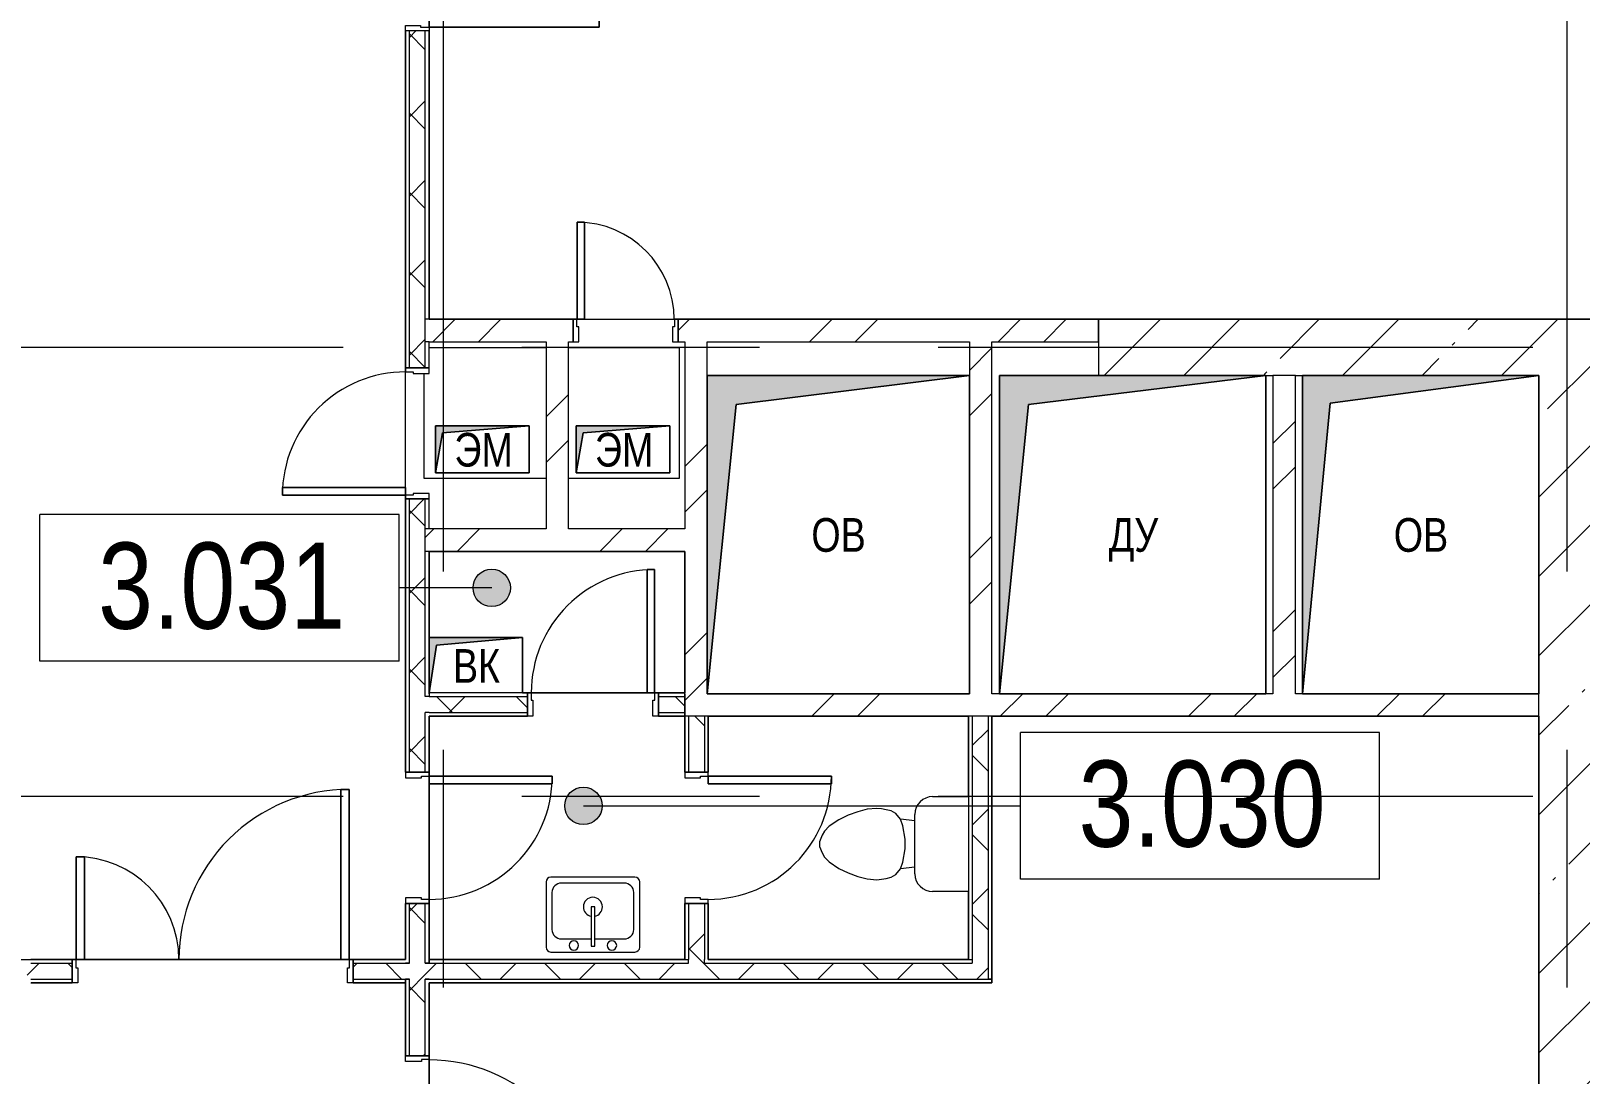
# Model space of a CAD drawing. Header units: millimetres. Extents: x 92932 to 275892, y -43515 to 30371.
# Drawn here: x 183978 to 192252, y 4635 to 10207 of the extents above; entities that cross this region are included whole.
import ezdxf

# ---------------------------------------------------------------- set-up
doc = ezdxf.new("R2010")
doc.units = ezdxf.units.MM
doc.linetypes.add('Осевые', pattern=[6350, 1270, -952.5, 3175, -952.5])
for name, color, linetype, lineweight in [('Двери', 7, 'Continuous', 9), ('Каркас_Импост', 7, 'Continuous', 9), ('Марки помещений', 7, 'Continuous', 9), ('Обобщенные модели', 7, 'Continuous', 9), ('Общие ребра', 7, 'Continuous', 9), ('Оси-1', 7, 'Осевые', 9), ('Панель', 7, 'Continuous', 9), ('Перекрытия', 7, 'Continuous', 9), ('Сантехнические приборы', 7, 'Continuous', 9), ('Стены-1', 7, 'Continuous', 18), ('Типовые аннотации', 7, 'Continuous', 9), ('Штриховка разреза-1', 7, 'Continuous', 9), ('Элементы узлов', 7, 'Continuous', 9)]:
    doc.layers.add(name, color=color, linetype=linetype, lineweight=lineweight)
doc.layers.add('Обобщенные модели-2', color=7, linetype='Continuous', lineweight=9, true_color=0xffbc79)
doc.styles.add('Arial', font='Arial.ttf', dxfattribs={"width": 0.8, "height": 180})
doc.styles.add('Arial Narrow_1', font='Arial Narrow.ttf', dxfattribs={"height": 460})
pattern_1 = [(45, (120245.78, 0), (-212.132, 212.132), []), (135, (120245.78, 0), (-212.132, -212.132), [])]
pattern_2 = [(45, (120245.8, 0), (-502.894, 502.894), []), (45, (120245.8, 762), (-502.894, 502.894), [])]
pattern_3 = [(45, (120245.8, 0), (-424.264, 424.264), [600, -100, 20, -100]), (45, (120245.8, 424), (-424.264, 424.264), [])]

# ---------------------------------------------------------------- blocks, each defined once
blk = doc.blocks.new('Дверь - Однопольная_002 - ДВ6_21х7-6269590-План 3-го этажа на отм_ _4_200')
at = {"layer": 'Двери'}
for p, q in [((-289, 720.5), (-329, 720.5)), ((-329, 720.5), (-329, 62.5)), ((-289, 62.5), (-289, 720.5)), ((-329, 62.5), (-289, 62.5))]:
    blk.add_line(p, q, dxfattribs=at)
blk.add_arc((-329, 62.5), 658, 360, 90, dxfattribs=at)
at = {"layer": 'Каркас_Импост'}
for p, q in [((-330, 62.5), (-350, 62.5)), ((-350, 62.5), (-350, -62.5)), ((-330, 22.5), (-330, 62.5)), ((-320, 22.5), (-330, 22.5)), ((-320, -62.5), (-320, 22.5)), ((330, 22.5), (320, 22.5)), ((320, 22.5), (320, -62.5)), ((350, 62.5), (330, 62.5)), ((330, 62.5), (330, 22.5)), ((350, -62.5), (350, 62.5)), ((-350, -62.5), (-320, -62.5)), ((320, -62.5), (350, -62.5))]:
    blk.add_line(p, q, dxfattribs=at)
at = {"layer": 'Панель'}
for p, q in [((-329, 720.5), (-289, 720.5)), ((-329, 62.5), (-329, 720.5)), ((-289, 720.5), (-289, 62.5)), ((-289, 62.5), (-329, 62.5))]:
    blk.add_line(p, q, dxfattribs=at)
blk = doc.blocks.new('Дверь - Однопольная_002 - ДВ6__21х7-6269506-План 3-го этажа на отм_ _4_200')
at = {"layer": 'Двери'}
for p, q in [((-329, -62.5), (-289, -62.5)), ((-329, -720.5), (-329, -62.5)), ((-289, -62.5), (-289, -720.5)), ((-289, -720.5), (-329, -720.5))]:
    blk.add_line(p, q, dxfattribs=at)
blk.add_arc((-329, -62.5), 658, 270, 0, dxfattribs=at)
at = {"layer": 'Каркас_Импост'}
for p, q in [((-350, 62.5), (-320, 62.5)), ((-350, -62.5), (-350, 62.5)), ((-320, 62.5), (-320, -22.5)), ((320, 62.5), (350, 62.5)), ((320, -22.5), (320, 62.5)), ((350, 62.5), (350, -62.5)), ((-330, -62.5), (-350, -62.5)), ((-330, -22.5), (-330, -62.5)), ((-320, -22.5), (-330, -22.5)), ((330, -22.5), (320, -22.5)), ((330, -62.5), (330, -22.5)), ((350, -62.5), (330, -62.5))]:
    blk.add_line(p, q, dxfattribs=at)
at = {"layer": 'Панель'}
for p, q in [((-289, -62.5), (-329, -62.5)), ((-329, -62.5), (-329, -720.5)), ((-289, -720.5), (-289, -62.5)), ((-329, -720.5), (-289, -720.5))]:
    blk.add_line(p, q, dxfattribs=at)
blk = doc.blocks.new('Дверь - Однопольная - ДВ11_21х7-6240655-План 3-го этажа на отм_ _4_200')
at = {"layer": 'Двери'}
for p, q in [((-289, 720.5), (-329, 720.5)), ((-329, 720.5), (-329, 62.5)), ((-289, 62.5), (-289, 720.5)), ((-329, 62.5), (-289, 62.5))]:
    blk.add_line(p, q, dxfattribs=at)
blk.add_arc((-329, 62.5), 658, 360, 90, dxfattribs=at)
at = {"layer": 'Каркас_Импост'}
for p, q in [((-330, 62.5), (-350, 62.5)), ((-350, 62.5), (-350, -62.5)), ((-330, 22.5), (-330, 62.5)), ((-320, 22.5), (-330, 22.5)), ((-320, -62.5), (-320, 22.5)), ((330, 22.5), (320, 22.5)), ((320, 22.5), (320, -62.5)), ((350, 62.5), (330, 62.5)), ((330, 62.5), (330, 22.5)), ((350, -62.5), (350, 62.5)), ((-350, -62.5), (-320, -62.5)), ((320, -62.5), (350, -62.5))]:
    blk.add_line(p, q, dxfattribs=at)
at = {"layer": 'Панель'}
for p, q in [((-329, 720.5), (-289, 720.5)), ((-329, 62.5), (-329, 720.5)), ((-289, 720.5), (-289, 62.5)), ((-289, 62.5), (-329, 62.5))]:
    blk.add_line(p, q, dxfattribs=at)
blk = doc.blocks.new('Дверь - Однопольная без ручки - ДТ2_21х7-6209009-План 3-го этажа на отм_ _4_200')
at = {"layer": 'Двери'}
for p, q in [((-289, 720.5), (-329, 720.5)), ((-329, 720.5), (-329, 62.5)), ((-289, 62.5), (-289, 720.5)), ((-329, 62.5), (-289, 62.5))]:
    blk.add_line(p, q, dxfattribs=at)
blk.add_arc((-329, 62.5), 658, 360, 90, dxfattribs=at)
at = {"layer": 'Каркас_Импост'}
for p, q in [((-330, 62.5), (-350, 62.5)), ((-350, 62.5), (-350, -62.5)), ((-330, 22.5), (-330, 62.5)), ((-320, 22.5), (-330, 22.5)), ((-320, -62.5), (-320, 22.5)), ((330, 22.5), (320, 22.5)), ((320, 22.5), (320, -62.5)), ((350, 62.5), (330, 62.5)), ((330, 62.5), (330, 22.5)), ((350, -62.5), (350, 62.5)), ((-350, -62.5), (-320, -62.5)), ((320, -62.5), (350, -62.5))]:
    blk.add_line(p, q, dxfattribs=at)
at = {"layer": 'Панель'}
for p, q in [((-329, 720.5), (-289, 720.5)), ((-329, 62.5), (-329, 720.5)), ((-289, 720.5), (-289, 62.5)), ((-289, 62.5), (-329, 62.5))]:
    blk.add_line(p, q, dxfattribs=at)
blk = doc.blocks.new('Дверь - Однопольная - ДВ2__21х9-6240697-План 3-го этажа на отм_ _4_200')
at = {"layer": 'Двери'}
for p, q in [((-429, -62.5), (-389, -62.5)), ((-429, -920.5), (-429, -62.5)), ((-389, -62.5), (-389, -920.5)), ((-389, -920.5), (-429, -920.5))]:
    blk.add_line(p, q, dxfattribs=at)
blk.add_arc((-429, -62.5), 858, 270, 0, dxfattribs=at)
at = {"layer": 'Каркас_Импост'}
for p, q in [((-450, 62.5), (-420, 62.5)), ((-450, -62.5), (-450, 62.5)), ((-420, 62.5), (-420, -22.5)), ((420, 62.5), (450, 62.5)), ((420, -22.5), (420, 62.5)), ((450, 62.5), (450, -62.5)), ((-430, -62.5), (-450, -62.5)), ((-430, -22.5), (-430, -62.5)), ((-420, -22.5), (-430, -22.5)), ((430, -22.5), (420, -22.5)), ((430, -62.5), (430, -22.5)), ((450, -62.5), (430, -62.5))]:
    blk.add_line(p, q, dxfattribs=at)
at = {"layer": 'Панель'}
for p, q in [((-389, -62.5), (-429, -62.5)), ((-429, -62.5), (-429, -920.5)), ((-389, -920.5), (-389, -62.5)), ((-429, -920.5), (-389, -920.5))]:
    blk.add_line(p, q, dxfattribs=at)
blk = doc.blocks.new('Дверь - Полуторная_001 - ДВ3__21-15-6256103-План 3-го этажа на отм_ _4_200')
at = {"layer": 'Двери'}
for p, q in [((-729, -62.5), (-684, -62.5)), ((-729, -971.5), (-729, -62.5)), ((-684, -62.5), (-684, -971.5)), ((729, -62.5), (684, -62.5)), ((684, -62.5), (684, -611.5)), ((729, -611.5), (729, -62.5)), ((684, -611.5), (729, -611.5)), ((-684, -971.5), (-729, -971.5))]:
    blk.add_line(p, q, dxfattribs=at)
for centre, radius, start, end in [((-729, -62.5), 909, 270, 0), ((729, -62.5), 549, 180, 270)]:
    blk.add_arc(centre, radius, start, end, dxfattribs=at)
at = {"layer": 'Каркас_Импост'}
for p, q in [((-750, 62.5), (-720, 62.5)), ((-750, -62.5), (-750, 62.5)), ((-720, 62.5), (-720, -17.5)), ((720, 62.5), (750, 62.5)), ((720, -17.5), (720, 62.5)), ((750, 62.5), (750, -62.5)), ((-730, -62.5), (-750, -62.5)), ((-730, -17.5), (-730, -62.5)), ((-720, -17.5), (-730, -17.5)), ((730, -17.5), (720, -17.5)), ((730, -62.5), (730, -17.5)), ((750, -62.5), (730, -62.5))]:
    blk.add_line(p, q, dxfattribs=at)
at = {"layer": 'Панель'}
for p, q in [((-684, -62.5), (-729, -62.5)), ((-729, -62.5), (-729, -971.5)), ((-684, -971.5), (-684, -62.5)), ((684, -62.5), (729, -62.5)), ((684, -611.5), (684, -62.5)), ((729, -62.5), (729, -611.5)), ((729, -611.5), (684, -611.5)), ((-729, -971.5), (-684, -971.5))]:
    blk.add_line(p, q, dxfattribs=at)
blk = doc.blocks.new('Дверь - Полуторная_001 - ДВ20__21-15-6256089-План 3-го этажа на отм_ _4_200')
at = {"layer": 'Двери'}
for p, q in [((-729, -62.5), (-684, -62.5)), ((-729, -971.5), (-729, -62.5)), ((-684, -62.5), (-684, -971.5)), ((729, -62.5), (684, -62.5)), ((684, -62.5), (684, -611.5)), ((729, -611.5), (729, -62.5)), ((684, -611.5), (729, -611.5)), ((-684, -971.5), (-729, -971.5))]:
    blk.add_line(p, q, dxfattribs=at)
for centre, radius, start, end in [((-729, -62.5), 909, 270, 0), ((729, -62.5), 549, 180, 270)]:
    blk.add_arc(centre, radius, start, end, dxfattribs=at)
at = {"layer": 'Каркас_Импост'}
for p, q in [((-750, 62.5), (-720, 62.5)), ((-750, -62.5), (-750, 62.5)), ((-720, 62.5), (-720, -17.5)), ((720, 62.5), (750, 62.5)), ((720, -17.5), (720, 62.5)), ((750, 62.5), (750, -62.5)), ((-730, -62.5), (-750, -62.5)), ((-730, -17.5), (-730, -62.5)), ((-720, -17.5), (-730, -17.5)), ((730, -17.5), (720, -17.5)), ((730, -62.5), (730, -17.5)), ((750, -62.5), (730, -62.5))]:
    blk.add_line(p, q, dxfattribs=at)
at = {"layer": 'Панель'}
for p, q in [((-684, -62.5), (-729, -62.5)), ((-729, -62.5), (-729, -971.5)), ((-684, -971.5), (-684, -62.5)), ((684, -62.5), (729, -62.5)), ((684, -611.5), (684, -62.5)), ((729, -62.5), (729, -611.5)), ((729, -611.5), (684, -611.5)), ((-729, -971.5), (-684, -971.5))]:
    blk.add_line(p, q, dxfattribs=at)
blk = doc.blocks.new('170_ОтверстиеПрямоугольноеВертикальное - 170_ОтверстиеПрямоугольноеВертикальное-5689142-План 3-го этажа на отм_ _4_200')
at = {"layer": 'Обобщенные модели'}
for p, q in [((-700, -850), (-700, 850)), ((-700, 850), (700, 850)), ((700, 850), (700, -850)), ((700, -850), (-700, -850))]:
    blk.add_line(p, q, dxfattribs=at)
blk = doc.blocks.new('170_ОтверстиеПрямоугольноеВертикальное - 170_ОтверстиеПрямоугольноеВертикальное-5689144-План 3-го этажа на отм_ _4_200')
at = {"layer": 'Обобщенные модели'}
for p, q in [((-711.6, -850), (-711.6, 850)), ((-711.6, 850), (711.6, 850)), ((711.6, 850), (711.6, -850)), ((711.6, -850), (-711.6, -850))]:
    blk.add_line(p, q, dxfattribs=at)
blk = doc.blocks.new('170_ОтверстиеПрямоугольноеВертикальное - 170_ОтверстиеПрямоугольноеВертикальное-5689146-План 3-го этажа на отм_ _4_200')
at = {"layer": 'Обобщенные модели'}
for p, q in [((-630.8, -850), (-630.8, 850)), ((-630.8, 850), (630.8, 850)), ((630.8, 850), (630.8, -850)), ((630.8, -850), (-630.8, -850))]:
    blk.add_line(p, q, dxfattribs=at)
blk = doc.blocks.new('170_ОтверстиеПрямоугольноеВертикальное - 170_ОтверстиеПрямоугольноеВертикальное-5689168-План 3-го этажа на отм_ _4_200')
at = {"layer": 'Обобщенные модели'}
for p, q in [((-250, -125), (-250, 125)), ((-250, 125), (250, 125)), ((250, 125), (250, -125)), ((250, -125), (-250, -125))]:
    blk.add_line(p, q, dxfattribs=at)
blk = doc.blocks.new('170_ОтверстиеПрямоугольноеВертикальное - 170_ОтверстиеПрямоугольноеВертикальное-5689170-План 3-го этажа на отм_ _4_200')
at = {"layer": 'Обобщенные модели'}
for p, q in [((-250, -150), (-250, 150)), ((-250, 150), (250, 150)), ((250, 150), (250, -145))]:
    blk.add_line(p, q, dxfattribs=at)
blk = doc.blocks.new('Раковина-Одиночная-2D - 500 x 400 мм-5253378-План 3-го этажа на отм_ _4_200')
at = {"layer": 'Сантехнические приборы'}
for p, q in [((556.3, 502.5), (107.1, 502.5)), ((556.3, 502.5), (107.1, 502.5)), ((81.7, 477.1), (81.7, 127.9)), ((81.7, 477.1), (81.7, 127.9)), ((113.4, 420), (113.4, 223.2)), ((499.1, 470.8), (164.2, 470.8)), ((549.9, 223.2), (549.9, 420)), ((581.7, 127.9), (581.7, 477.1)), ((581.7, 127.9), (581.7, 477.1)), ((341.2, 343.8), (322.2, 343.8)), ((322.2, 343.8), (322.2, 134.3)), ((341.2, 134.3), (341.2, 343.8)), ((164.2, 172.4), (322.2, 172.4)), ((341.2, 172.4), (499.1, 172.4)), ((107.1, 102.5), (556.3, 102.5)), ((107.1, 102.5), (556.3, 102.5)), ((322.2, 134.3), (341.2, 134.3)), ((181.8, 62.5), (641.8, 62.5))]:
    blk.add_line(p, q, dxfattribs=at)
for centre, radius, start, end in [((107.1, 477.1), 25.4, 90, 180), ((107.1, 477.1), 25.4, 90, 180), ((556.3, 477.1), 25.4, 360, 90), ((556.3, 477.1), 25.4, 360, 90), ((164.2, 420), 50.8, 90, 180), ((499.1, 420), 50.8, 360, 90), ((331.7, 343.8), 50.8, 360, 180), ((331.7, 343.8), 50.8, 180, 259.19308), ((331.7, 343.8), 50.8, 280.80692, 0), ((164.2, 223.2), 50.8, 180, 270), ((499.1, 223.2), 50.8, 270, 0), ((107.1, 127.9), 25.4, 180, 270), ((107.1, 127.9), 25.4, 180, 270), ((230.1, 137.5), 25.4, 360, 180), ((230.1, 137.5), 25.4, 180, 360), ((433.3, 137.5), 25.4, 360, 180), ((433.3, 137.5), 25.4, 180, 0), ((556.3, 127.9), 25.4, 270, 360), ((556.3, 127.9), 25.4, 270, 0)]:
    blk.add_arc(centre, radius, start, end, dxfattribs=at)
blk = doc.blocks.new('Туалет-Домашний-3D - Туалет-Домашний-3D-V38-План 3-го этажа на отм_ _4_200')
at = {"layer": 'Сантехнические приборы'}
for p, q in [((-253.4, 298.4), (-253.4, 489.7)), ((253.4, 489.7), (253.4, 298.4)), ((158.7, 203.8), (-158.8, 203.8)), ((-123.5, 203.8), (-132.3, 127)), ((123.5, 203.8), (132.3, 127)), ((-162.6, 101.6), (-177, 76.2)), ((-132.3, 127), (-162.6, 101.6)), ((-97.4, 139.7), (-132.3, 127)), ((-25.4, 152.4), (-97.4, 139.7)), ((25.4, 152.4), (-25.4, 152.4)), ((97.4, 139.7), (25.4, 152.4)), ((132.3, 127), (97.4, 139.7)), ((162.6, 101.6), (132.3, 127)), ((177, 76.2), (162.6, 101.6)), ((-188.3, 25.3), (-190.5, 0)), ((-190.5, 0), (-186.1, -50.6)), ((-183.8, 50.8), (-188.3, 25.3)), ((-177, 76.2), (-183.8, 50.8)), ((183.8, 50.8), (177, 76.2)), ((188.3, 25.3), (183.8, 50.8)), ((186.1, -50.6), (190.5, 0)), ((190.5, 0), (188.3, 25.3)), ((-186.1, -50.6), (-172.4, -101.6)), ((172.4, -101.6), (186.1, -50.6)), ((-172.4, -101.6), (-153.9, -152.4)), ((-153.9, -152.4), (-130.2, -203.2)), ((130.2, -203.2), (153.9, -152.4)), ((153.9, -152.4), (172.4, -101.6)), ((-130.2, -203.2), (-95, -254)), ((95, -254), (130.2, -203.2)), ((-95, -254), (-69.6, -279.4)), ((-69.6, -279.4), (-47.6, -292.1)), ((-47.6, -292.1), (-12.7, -304.8)), ((-12.7, -304.8), (12.7, -304.8)), ((12.7, -304.8), (47.6, -292.1)), ((47.6, -292.1), (69.6, -279.4)), ((69.6, -279.4), (95, -254))]:
    blk.add_line(p, q, dxfattribs=at)
for centre, start, end in [((-158.8, 298.4), 180, 270), ((158.7, 298.4), 270, 360)]:
    blk.add_arc(centre, 94.6, start, end, dxfattribs=at)
blk = doc.blocks.new('Дверь - Однопольная без ручки - ДТ2_21х5_6-6222441-План 3-го этажа на отм_ _4_200')
at = {"layer": 'Двери'}
for p, q in [((-219, 578), (-259, 578)), ((-259, 578), (-259, 60)), ((-219, 60), (-219, 578)), ((-259, 60), (-219, 60))]:
    blk.add_line(p, q, dxfattribs=at)
blk.add_arc((-259, 60), 518, 360, 90, dxfattribs=at)
at = {"layer": 'Каркас_Импост'}
for p, q in [((-260, 60), (-280, 60)), ((-280, 60), (-280, -60)), ((-260, 20), (-260, 60)), ((-250, 20), (-260, 20)), ((-250, -60), (-250, 20)), ((260, 20), (250, 20)), ((250, 20), (250, -60)), ((280, 60), (260, 60)), ((260, 60), (260, 20)), ((280, -60), (280, 60)), ((-280, -60), (-250, -60)), ((250, -60), (280, -60))]:
    blk.add_line(p, q, dxfattribs=at)
at = {"layer": 'Панель'}
for p, q in [((-259, 578), (-219, 578)), ((-259, 60), (-259, 578)), ((-219, 578), (-219, 60)), ((-219, 60), (-259, 60))]:
    blk.add_line(p, q, dxfattribs=at)
blk = doc.blocks.new('Марка помещения_Р - Марка помещения-4575829-План 3-го этажа на отм_ _4_200')
at = {"layer": 'Марки помещений'}
for p, q in [((-4.79375, -1.95625), (-4.79375, 1.95625)), ((4.79375, 1.95625), (-4.79375, 1.95625)), ((4.79375, -1.95625), (4.79375, 1.95625)), ((4.79375, -1.95625), (-4.79375, -1.95625))]:
    blk.add_line(p, q, dxfattribs=at)

msp = doc.modelspace()

# ---------------------------------------------------------------- hatches: boundary and pattern name
at = {"layer": 'Марки помещений'}
h = msp.add_hatch(color=256, dxfattribs=at)
edge = h.paths.add_edge_path(flags=0)
edge.add_arc((186437.3, 7232.3), 100, 0, 360)
h = msp.add_hatch(color=256, dxfattribs=at)
edge = h.paths.add_edge_path(flags=0)
edge.add_arc((186926.7, 6067.7), 100, 0, 360)
at = {"layer": 'Штриховка разреза-1'}
h = msp.add_hatch(dxfattribs=at)
h.set_pattern_fill('FP_2', color=256, style=0, pattern_type=2)
h.set_pattern_definition(pattern_1)
h.paths.add_polyline_path([(186082.4, -3482.9), (186082.4, -1845.4), (185997.4, -1845.4), (185997.4, -3482.9)], flags=0)
h.paths.add_polyline_path([(186082.4, -945.4), (186082.4, 3832.1), (185997.4, 3832.1), (185997.4, -945.4)], flags=0)
h.paths.add_polyline_path([(185997.4, 4732.1), (186082.4, 4732.1), (186082.4, 5547.1), (185997.4, 5547.1), (185997.4, 5080.8)], flags=0)
h.paths.add_polyline_path([(186082.4, 6247.1), (186082.4, 7707.1), (185997.4, 7707.1), (185997.4, 6247.1)], flags=0)
h.paths.add_polyline_path([(186082.4, 8407.1), (186082.4, 10207.1), (185997.4, 10207.1), (185997.4, 8407.1)], flags=0)
h.paths.add_polyline_path([(185997.4, 11707.1), (186082.4, 11707.1), (186082.4, 16797.1), (185997.4, 16797.1), (185997.4, 12719.7)], flags=0)
h = msp.add_hatch(dxfattribs=at)
h.set_pattern_fill('FP_12', color=256, style=0, pattern_type=2)
h.set_pattern_definition(pattern_2)
h.paths.add_polyline_path([(189677.4, 8547.1), (189677.4, 8667.1), (187432.4, 8667.1), (187432.4, 8547.1), (189107.4, 8547.1)], flags=0)
h.paths.add_polyline_path([(186522.1, 8547.1), (186872.4, 8547.1), (186872.4, 8667.1), (186082.4, 8667.1), (186082.4, 8547.1), (186102.4, 8547.1)], flags=0)
h = msp.add_hatch(dxfattribs=at)
h.set_pattern_fill('FP_1', color=256, style=0, pattern_type=2)
h.set_pattern_definition(pattern_3)
h.paths.add_polyline_path([(191610.7, 8367.1), (192027.4, 8367.1), (192027.4, 8667.1), (189677.4, 8667.1), (189677.4, 8367.1), (190727.4, 8367.1)], flags=0)
h = msp.add_hatch(dxfattribs=at)
h.set_pattern_fill('FP_1', color=256, style=0, pattern_type=2)
h.set_pattern_definition(pattern_3)
h.paths.add_polyline_path([(192304.4, -20232.9), (192327.4, -20232.9), (192327.4, -4957.9), (192027.4, -4957.9), (192027.4, -20232.9), (192302.4, -20232.9)], flags=0)
h.paths.add_polyline_path([(192027.4, -4157.9), (192327.4, -4157.9), (192327.4, -2607.9), (192027.4, -2607.9)], flags=0)
h.paths.add_polyline_path([(192327.4, -1807.9), (192327.4, 8667.1), (192027.4, 8667.1), (192027.4, -1807.9)], flags=0)
h = msp.add_hatch(dxfattribs=at)
h.set_pattern_fill('FP_12', color=256, style=0, pattern_type=2)
h.set_pattern_definition(pattern_2)
h.paths.add_polyline_path([(186847.4, 7547.1), (186847.4, 8547.1), (186727.4, 8547.1), (186727.4, 7547.1)], flags=0)
h = msp.add_hatch(dxfattribs=at)
h.set_pattern_fill('FP_12', color=256, style=0, pattern_type=2)
h.set_pattern_definition(pattern_2)
h.paths.add_polyline_path([(187467.4, 6667.1), (187587.4, 6667.1), (187587.4, 8547.1), (187467.4, 8547.1), (187467.4, 6672.1)], flags=0)
h = msp.add_hatch(dxfattribs=at)
h.set_pattern_fill('FP_12', color=256, style=0, pattern_type=2)
h.set_pattern_definition(pattern_2)
h.paths.add_polyline_path([(189107.4, 6667.1), (189107.4, 8547.1), (188987.4, 8547.1), (188987.4, 6667.1)], flags=0)
h = msp.add_hatch(dxfattribs=at)
h.set_pattern_fill('FP_12', color=256, style=0, pattern_type=2)
h.set_pattern_definition(pattern_2)
h.paths.add_polyline_path([(190727.4, 6667.1), (190727.4, 8367.1), (190607.4, 8367.1), (190607.4, 6667.1)], flags=0)
h = msp.add_hatch(dxfattribs=at)
h.set_pattern_fill('FP_12', color=256, style=0, pattern_type=2)
h.set_pattern_definition(pattern_2)
h.paths.add_polyline_path([(186082.4, 7427.1), (187467.4, 7427.1), (187467.4, 7547.1), (186082.4, 7547.1)], flags=0)
h = msp.add_hatch(dxfattribs=at)
h.set_pattern_fill('FP_2', color=256, style=0, pattern_type=2)
h.set_pattern_definition(pattern_1)
h.paths.add_polyline_path([(186627.4, 6567.1), (186627.4, 6652.1), (186082.4, 6652.1), (186082.4, 6567.1), (186522.1, 6567.1)], flags=0)
h.paths.add_polyline_path([(187370.2, 6567.1), (187467.4, 6567.1), (187467.4, 6652.1), (187327.4, 6652.1), (187327.4, 6567.1)], flags=0)
h = msp.add_hatch(dxfattribs=at)
h.set_pattern_fill('FP_12', color=256, style=0, pattern_type=2)
h.set_pattern_definition(pattern_2)
h.paths.add_polyline_path([(192027.4, 6547.1), (192027.4, 6667.1), (187467.4, 6667.1), (187467.4, 6547.1), (189914.5, 6547.1)], flags=0)
h = msp.add_hatch(dxfattribs=at)
h.set_pattern_fill('FP_2', color=256, style=0, pattern_type=2)
h.set_pattern_definition(pattern_1)
h.paths.add_polyline_path([(187487.4, 5227.1), (187572.4, 5227.1), (187572.4, 5547.1), (187487.4, 5547.1), (187487.4, 5247.1)], flags=0)
h.paths.add_polyline_path([(187572.4, 6247.1), (187572.4, 6547.1), (187487.4, 6547.1), (187487.4, 6247.1)], flags=0)
h = msp.add_hatch(dxfattribs=at)
h.set_pattern_fill('FP_2', color=256, style=0, pattern_type=2)
h.set_pattern_definition(pattern_1)
h.paths.add_polyline_path([(189002.4, 5227.1), (189087.4, 5227.1), (189087.4, 6547.1), (189002.4, 6547.1), (189002.4, 5247.1)], flags=0)
h = msp.add_hatch(dxfattribs=at)
h.set_pattern_fill('FP_2', color=256, style=0, pattern_type=2)
h.set_pattern_definition(pattern_1)
h.paths.add_polyline_path([(189087.4, 5142.1), (189087.4, 5227.1), (186082.4, 5227.1), (186082.4, 5142.1), (189066.4, 5142.1)], flags=0)
h.paths.add_polyline_path([(185997.4, 5142.1), (185997.4, 5227.1), (185697.4, 5227.1), (185697.4, 5142.1), (185977.4, 5142.1)], flags=0)
h.paths.add_polyline_path([(183977.4, 5142.1), (184197.4, 5142.1), (184197.4, 5227.1), (183957.4, 5227.1), (183957.4, 5142.1)], flags=0)
at = {"layer": 'Элементы узлов'}
for points in [[(187587.4, 6667.1), (187742.4, 8212.1), (188987.4, 8367.1), (187587.4, 8367.1), (187587.4, 6672.1)], [(189147.4, 6667.1), (189303.6, 8211), (190570.6, 8367.1), (189147.4, 8367.1), (189147.4, 6790.5)], [(190765.9, 6667.1), (190913.9, 8219), (192027.4, 8367.1), (190765.9, 8367.1), (190765.9, 8354.6)], [(186137.4, 7847.1), (186174.9, 8059.6), (186637.4, 8097.1), (186137.4, 8097.1)], [(186887.4, 7847.1), (186924.9, 8059.6), (187387.4, 8097.1), (186887.4, 8097.1)], [(186103.2, 6672.1), (186142.4, 6927.1), (186602.4, 6967.1), (186102.4, 6967.1), (186102.4, 6672.1)]]:
    msp.add_hatch(color=256, dxfattribs=at).paths.add_polyline_path(points, flags=0)

# ---------------------------------------------------------------- linework, layer by layer
at = {"layer": 'Марки помещений'}
for p, q in [((186437.3, 7232.3), (185942.4, 7232.3)), ((186926.7, 6067.7), (189259.3, 6067.7))]:
    msp.add_line(p, q, dxfattribs=at)
for centre in [(186437.3, 7232.3), (186926.7, 6067.7)]:
    msp.add_circle(centre, 100, dxfattribs=at)
at = {"layer": 'Обобщенные модели-2'}
for p, q in [((188947.4, 8367.1), (187587.4, 8367.1)), ((187587.4, 8367.1), (187587.4, 6667.1)), ((190567.4, 8367.1), (189147.4, 8367.1)), ((189147.4, 8367.1), (189147.4, 6667.1)), ((192027.4, 8367.1), (190767.4, 8367.1)), ((192027.4, 6667.1), (192027.4, 8367.1)), ((186637.4, 8097.1), (186137.4, 8097.1)), ((186137.4, 8097.1), (186137.4, 7847.1)), ((186637.4, 7847.1), (186637.4, 8097.1)), ((187387.4, 8097.1), (186887.4, 8097.1)), ((186887.4, 8097.1), (186887.4, 7847.1)), ((187387.4, 7847.1), (187387.4, 8097.1)), ((186137.4, 7847.1), (186637.4, 7847.1)), ((186887.4, 7847.1), (187387.4, 7847.1)), ((186577.4, 6967.1), (186102.4, 6967.1)), ((186102.4, 6967.1), (186102.4, 6667.1)), ((187587.4, 6667.1), (188947.4, 6667.1)), ((189147.4, 6667.1), (190567.4, 6667.1)), ((190767.4, 6667.1), (192027.4, 6667.1))]:
    msp.add_line(p, q, dxfattribs=at)
at = {"layer": 'Общие ребра'}
for p, q in [((185977.4, 10207.1), (185977.4, 8407.1)), ((185997.4, 8407.1), (185997.4, 10207.1)), ((186082.4, 8667.1), (186082.4, 10207.1)), ((186102.4, 8667.1), (186102.4, 10207.1)), ((186082.4, 8547.1), (186082.4, 8667.1)), ((186102.4, 8667.1), (186082.4, 8667.1)), ((186082.4, 8547.1), (186082.4, 8667.1)), ((186872.4, 8667.1), (186104.4, 8667.1)), ((189677.4, 8667.1), (187432.4, 8667.1)), ((189677.4, 8547.1), (189677.4, 8667.1)), ((189677.4, 8667.1), (189677.4, 8547.1)), ((186082.4, 8407.1), (186082.4, 8547.1)), ((186102.4, 8547.1), (186082.4, 8547.1)), ((190727.4, 8367.1), (190607.4, 8367.1)), ((185977.4, 7707.1), (185977.4, 6247.1)), ((185997.4, 6247.1), (185997.4, 7707.1)), ((186082.4, 7547.1), (186082.4, 7707.1)), ((186082.4, 7427.1), (186082.4, 7547.1)), ((186102.4, 7547.1), (186082.4, 7547.1)), ((186082.4, 7427.1), (186082.4, 7547.1)), ((186082.4, 6652.1), (186082.4, 7427.1)), ((186102.4, 7427.1), (186082.4, 7427.1)), ((186102.4, 6652.1), (186082.4, 6652.1)), ((186102.4, 6672.1), (186102.4, 6652.1)), ((186102.4, 6652.1), (186627.4, 6652.1)), ((186627.4, 6672.1), (186104.4, 6672.1)), ((187467.4, 6672.1), (187327.4, 6672.1)), ((187327.4, 6652.1), (187467.4, 6652.1)), ((187467.4, 6667.1), (187467.4, 6672.1)), ((187467.4, 6667.1), (187467.4, 6652.1)), ((187467.4, 6652.1), (187467.4, 6667.1)), ((187467.4, 6652.1), (187467.4, 6567.1)), ((187467.4, 6567.1), (187467.4, 6652.1)), ((192027.4, 6547.1), (192027.4, 6667.1)), ((186082.4, 6247.1), (186082.4, 6567.1)), ((186102.4, 6567.1), (186082.4, 6567.1)), ((186102.4, 6567.1), (186627.4, 6567.1)), ((186102.4, 6547.1), (186627.4, 6547.1)), ((186102.4, 6247.1), (186102.4, 6545.1)), ((187327.4, 6567.1), (187467.4, 6567.1)), ((187327.4, 6547.1), (187467.4, 6547.1)), ((187467.4, 6567.1), (187467.4, 6547.1)), ((187467.4, 6547.1), (187467.4, 6567.1)), ((187487.4, 6547.1), (187467.4, 6547.1)), ((187467.4, 6545.1), (187467.4, 6247.1)), ((187572.4, 6547.1), (187487.4, 6547.1)), ((187487.4, 6547.1), (187487.4, 6247.1)), ((187592.4, 6547.1), (187572.4, 6547.1)), ((187572.4, 6547.1), (187572.4, 6247.1)), ((187592.4, 6247.1), (187592.4, 6542.1)), ((189002.4, 6547.1), (188982.4, 6547.1)), ((189087.4, 6547.1), (189002.4, 6547.1)), ((189002.4, 6547.1), (189002.4, 5247.1)), ((189107.4, 6547.1), (189087.4, 6547.1)), ((189087.4, 6547.1), (189087.4, 5247.1)), ((185977.4, 5547.1), (185977.4, 5249.1)), ((185997.4, 5227.1), (185997.4, 5547.1)), ((186082.4, 5227.1), (186082.4, 5547.1)), ((186102.4, 5247.1), (186102.4, 5547.1)), ((187467.4, 5547.1), (187467.4, 5249.1)), ((187487.4, 5547.1), (187487.4, 5247.1)), ((187572.4, 5547.1), (187572.4, 5247.1)), ((187592.4, 5247.1), (187592.4, 5547.1)), ((184197.4, 5247.1), (183977.4, 5247.1)), ((183977.4, 5227.1), (184197.4, 5227.1)), ((185977.4, 5247.1), (185697.4, 5247.1)), ((185697.4, 5227.1), (185977.4, 5227.1)), ((185977.4, 5227.1), (185997.4, 5227.1)), ((185997.4, 5227.1), (185977.4, 5227.1)), ((186082.4, 5227.1), (186102.4, 5227.1)), ((186102.4, 5227.1), (186082.4, 5227.1)), ((186102.4, 5227.1), (186102.4, 5247.1)), ((186102.4, 5247.1), (186102.4, 5227.1)), ((186102.4, 5227.1), (187487.4, 5227.1)), ((187467.4, 5247.1), (187487.4, 5247.1)), ((187487.4, 5227.1), (187487.4, 5247.1)), ((187572.4, 5227.1), (187572.4, 5247.1)), ((187572.4, 5227.1), (189002.4, 5227.1)), ((188982.4, 5247.1), (189002.4, 5247.1)), ((189002.4, 5247.1), (189002.4, 5227.1)), ((189087.4, 5247.1), (189087.4, 5227.1)), ((189087.4, 5227.1), (189087.4, 5142.1)), ((183977.4, 5142.1), (184197.4, 5142.1)), ((185697.4, 5142.1), (185977.4, 5142.1)), ((185977.4, 5142.1), (185977.4, 5122.1)), ((185997.4, 5142.1), (185977.4, 5142.1)), ((185977.4, 5122.1), (185977.4, 5142.1)), ((185977.4, 5142.1), (185997.4, 5142.1)), ((185997.4, 4732.1), (185997.4, 5142.1)), ((186102.4, 5142.1), (186082.4, 5142.1)), ((186082.4, 4732.1), (186082.4, 5142.1)), ((186082.4, 5142.1), (186102.4, 5142.1)), ((186102.4, 5142.1), (189087.4, 5142.1)), ((189087.4, 5142.1), (189107.4, 5142.1)), ((189107.4, 5142.1), (189087.4, 5142.1)), ((183977.4, 5122.1), (184197.4, 5122.1)), ((185697.4, 5122.1), (185977.4, 5122.1)), ((185977.4, 5120.1), (185977.4, 4732.1)), ((186102.4, 4732.1), (186102.4, 5120.1))]:
    msp.add_line(p, q, dxfattribs=at)
at = {"layer": 'Оси-1'}
for p, q in [((186177.4, 25417.1), (186177.4, -41737.8)), ((192177.4, 25417.1), (192177.4, -41737.8)), ((270417.4, 8517.1), (170811.4, 8517.1)), ((270417.4, 6117.1), (170811.4, 6117.1))]:
    msp.add_line(p, q, dxfattribs=at)
at = {"layer": 'Перекрытия'}
for p, q in [((186102.4, 16692.1), (186102.4, 8667.1)), ((185977.4, 6247.1), (185977.4, 10207.1)), ((186102.4, 8667.1), (202827.4, 8667.1)), ((186102.4, 8517.1), (186727.4, 8517.1)), ((186847.4, 8517.1), (187437.4, 8517.1)), ((187437.4, 8517.1), (187437.4, 7817.1)), ((186077.4, 7817.1), (186077.4, 8377.1)), ((187587.4, 6667.1), (187587.4, 8367.1)), ((187587.4, 8367.1), (188947.4, 8367.1)), ((189147.4, 6667.1), (189147.4, 8367.1)), ((189147.4, 8367.1), (190567.4, 8367.1)), ((190767.4, 8367.1), (192027.4, 8367.1)), ((186727.4, 7817.1), (186077.4, 7817.1)), ((187437.4, 7817.1), (186847.4, 7817.1)), ((186102.4, 7427.1), (186102.4, 6967.1)), ((187467.4, 7427.1), (186102.4, 7427.1)), ((187467.4, 6672.1), (187467.4, 7427.1)), ((186102.4, 6967.1), (186577.4, 6967.1)), ((186102.4, 6967.1), (186602.4, 6967.1)), ((186602.4, 6967.1), (186602.4, 6672.1)), ((186602.4, 6672.1), (187467.4, 6672.1)), ((187327.4, 6672.1), (186627.4, 6672.1)), ((186627.4, 6672.1), (186627.4, 6547.1)), ((187327.4, 6547.1), (187327.4, 6672.1)), ((188947.4, 6667.1), (187587.4, 6667.1)), ((190567.4, 6667.1), (189147.4, 6667.1)), ((192027.4, 6667.1), (190767.4, 6667.1)), ((186627.4, 6547.1), (186102.4, 6547.1)), ((186102.4, 6547.1), (186102.4, 5247.1)), ((187467.4, 6547.1), (187327.4, 6547.1)), ((187467.4, 6247.1), (187467.4, 6547.1)), ((188982.4, 6547.1), (187592.4, 6547.1)), ((187592.4, 6547.1), (187592.4, 6247.1)), ((188982.4, 6117.1), (188982.4, 6547.1)), ((192027.4, 6547.1), (189107.4, 6547.1)), ((189107.4, 6547.1), (189107.4, 5122.1)), ((192027.4, 632.1), (192027.4, 6547.1)), ((186102.4, 6247.1), (185977.4, 6247.1)), ((186102.4, 5547.1), (186102.4, 6247.1)), ((187592.4, 6247.1), (187467.4, 6247.1)), ((185977.4, 5247.1), (185977.4, 5547.1)), ((185977.4, 5547.1), (186102.4, 5547.1)), ((187467.4, 5247.1), (187467.4, 5547.1)), ((187467.4, 5547.1), (187592.4, 5547.1)), ((187592.4, 5547.1), (187592.4, 5247.1)), ((188982.4, 5247.1), (188982.4, 5610.3)), ((183879.4, 5247.1), (185977.4, 5247.1)), ((185697.4, 5247.1), (184197.4, 5247.1)), ((184197.4, 5247.1), (184197.4, 5122.1)), ((185697.4, 5122.1), (185697.4, 5247.1)), ((186102.4, 5247.1), (187467.4, 5247.1)), ((187592.4, 5247.1), (188982.4, 5247.1)), ((184197.4, 5122.1), (183977.8, 5122.1)), ((185977.4, 5122.1), (185697.4, 5122.1)), ((185977.4, 4732.1), (185977.4, 5122.1)), ((189107.4, 5122.1), (186102.4, 5122.1)), ((186102.4, 5122.1), (186102.4, 632.1)), ((186102.4, 4732.1), (185977.4, 4732.1)), ((186102.4, 3832.1), (186102.4, 4732.1))]:
    msp.add_line(p, q, dxfattribs=at)
at = {"layer": 'Стены-1'}
for p, q in [((186102.4, 10207.1), (185977.4, 10207.1)), ((186104.4, 8667.1), (186102.4, 8667.1)), ((186872.4, 8547.1), (186872.4, 8667.1)), ((187432.4, 8667.1), (187432.4, 8547.1)), ((192027.4, 8667.1), (189677.4, 8667.1)), ((192327.4, 8667.1), (192027.4, 8667.1)), ((186102.4, 8407.1), (186102.4, 8547.1)), ((186102.4, 8547.1), (186727.4, 8547.1)), ((186727.4, 8547.1), (186727.4, 7547.1)), ((186847.4, 8547.1), (186872.4, 8547.1)), ((186847.4, 7547.1), (186847.4, 8547.1)), ((187432.4, 8547.1), (187467.4, 8547.1)), ((187467.4, 8547.1), (187467.4, 7547.1)), ((187587.4, 6667.1), (187587.4, 8547.1)), ((187587.4, 8547.1), (188987.4, 8547.1)), ((188987.4, 8547.1), (188987.4, 6667.1)), ((189107.4, 8547.1), (189677.4, 8547.1)), ((189107.4, 6667.1), (189107.4, 8547.1)), ((189677.4, 8547.1), (189677.4, 8367.1)), ((185977.4, 8407.1), (186102.4, 8407.1)), ((189677.4, 8367.1), (190607.4, 8367.1)), ((190607.4, 8367.1), (190607.4, 6667.1)), ((190727.4, 6667.1), (190727.4, 8367.1)), ((190727.4, 8367.1), (192027.4, 8367.1)), ((192027.4, 8367.1), (192027.4, 6667.1)), ((186102.4, 7707.1), (185977.4, 7707.1)), ((186102.4, 7547.1), (186102.4, 7707.1)), ((186727.4, 7547.1), (186102.4, 7547.1)), ((187467.4, 7547.1), (186847.4, 7547.1)), ((186102.4, 6672.1), (186102.4, 7427.1)), ((186102.4, 7427.1), (187467.4, 7427.1)), ((187467.4, 7427.1), (187467.4, 6672.1)), ((186104.4, 6672.1), (186102.4, 6672.1)), ((186627.4, 6547.1), (186627.4, 6672.1)), ((187327.4, 6672.1), (187327.4, 6547.1)), ((188987.4, 6667.1), (187587.4, 6667.1)), ((190607.4, 6667.1), (189107.4, 6667.1)), ((192027.4, 6667.1), (190727.4, 6667.1)), ((186102.4, 6545.1), (186102.4, 6547.1)), ((187467.4, 6547.1), (187467.4, 6545.1)), ((187592.4, 6547.1), (188982.4, 6547.1)), ((187592.4, 6542.1), (187592.4, 6547.1)), ((188982.4, 6547.1), (188982.4, 5247.1)), ((189107.4, 6547.1), (192027.4, 6547.1)), ((189107.4, 5247.1), (189107.4, 6547.1)), ((192027.4, 6547.1), (192027.4, 632.1)), ((185977.4, 6247.1), (186102.4, 6247.1)), ((187467.4, 6247.1), (187592.4, 6247.1)), ((186102.4, 5547.1), (185977.4, 5547.1)), ((187592.4, 5547.1), (187467.4, 5547.1)), ((184197.4, 5122.1), (184197.4, 5247.1)), ((185697.4, 5247.1), (185697.4, 5122.1)), ((185977.4, 5249.1), (185977.4, 5247.1)), ((187467.4, 5247.1), (186102.4, 5247.1)), ((187467.4, 5249.1), (187467.4, 5247.1)), ((188982.4, 5247.1), (187592.4, 5247.1)), ((189107.4, 5142.1), (189107.4, 5247.1)), ((189107.4, 5122.1), (189107.4, 5142.1)), ((185977.4, 5122.1), (185977.4, 5120.1)), ((186102.4, 5120.1), (186102.4, 5122.1)), ((186102.4, 5122.1), (189107.4, 5122.1)), ((185977.4, 4732.1), (186102.4, 4732.1))]:
    msp.add_line(p, q, dxfattribs=at)
at = {"layer": 'Элементы узлов'}
for p, q in [((188987.4, 8367.1), (187587.4, 8367.1)), ((187587.4, 8367.1), (187587.4, 6667.1)), ((188987.4, 8367.1), (187742.4, 8212.1)), ((187742.4, 8212.1), (188987.4, 8367.1)), ((188987.4, 6667.1), (188987.4, 8367.1)), ((190570.6, 8367.1), (189147.4, 8367.1)), ((189147.4, 8367.1), (189147.4, 6667.1)), ((190570.6, 8367.1), (189303.6, 8211)), ((189303.6, 8211), (190570.6, 8367.1)), ((190570.6, 6667.1), (190570.6, 8367.1)), ((192027.4, 8367.1), (190765.9, 8367.1)), ((190765.9, 8367.1), (190765.9, 6667.1)), ((192027.4, 8367.1), (190913.9, 8219)), ((190913.9, 8219), (192027.4, 8367.1)), ((192027.4, 6667.1), (192027.4, 8367.1)), ((187742.4, 8212.1), (187587.4, 6667.1)), ((187587.4, 6667.1), (187742.4, 8212.1)), ((189303.6, 8211), (189147.4, 6667.1)), ((189147.4, 6667.1), (189303.6, 8211)), ((190913.9, 8219), (190765.9, 6667.1)), ((190765.9, 6667.1), (190913.9, 8219)), ((186637.4, 8097.1), (186137.4, 8097.1)), ((186137.4, 8097.1), (186137.4, 7847.1)), ((186174.9, 8059.6), (186137.4, 7847.1)), ((186137.4, 7847.1), (186174.9, 8059.6)), ((186637.4, 8097.1), (186174.9, 8059.6)), ((186174.9, 8059.6), (186637.4, 8097.1)), ((186637.4, 7847.1), (186637.4, 8097.1)), ((187387.4, 8097.1), (186887.4, 8097.1)), ((186887.4, 8097.1), (186887.4, 7847.1)), ((186924.9, 8059.6), (186887.4, 7847.1)), ((186887.4, 7847.1), (186924.9, 8059.6)), ((187387.4, 8097.1), (186924.9, 8059.6)), ((186924.9, 8059.6), (187387.4, 8097.1)), ((187387.4, 7847.1), (187387.4, 8097.1)), ((186137.4, 7847.1), (186637.4, 7847.1)), ((186887.4, 7847.1), (187387.4, 7847.1)), ((186602.4, 6967.1), (186102.4, 6967.1)), ((186102.4, 6967.1), (186102.4, 6667.1)), ((186602.4, 6967.1), (186142.4, 6927.1)), ((186142.4, 6927.1), (186602.4, 6967.1)), ((186602.4, 6672.1), (186602.4, 6967.1)), ((186142.4, 6927.1), (186103.2, 6672.1)), ((186103.2, 6672.1), (186142.4, 6927.1)), ((187587.4, 6667.1), (188987.4, 6667.1)), ((189147.4, 6667.1), (190570.6, 6667.1)), ((190765.9, 6667.1), (192027.4, 6667.1))]:
    msp.add_line(p, q, dxfattribs=at)

# ---------------------------------------------------------------- block references
at = {"layer": 'Двери'}
for name, p, rotation in [('Дверь - Полуторная_001 - ДВ3__21-15-6256103-План 3-го этажа на отм_ _4_200', (186039.9, 10957.1), 90), ('Дверь - Однопольная без ручки - ДТ2_21х7-6209009-План 3-го этажа на отм_ _4_200', (186039.9, 8057.1), 90), ('Дверь - Однопольная_002 - ДВ6__21х7-6269506-План 3-го этажа на отм_ _4_200', (186977.4, 6609.6), 180), ('Дверь - Однопольная - ДВ11_21х7-6240655-План 3-го этажа на отм_ _4_200', (186039.9, 5897.1), 270), ('Дверь - Однопольная_002 - ДВ6_21х7-6269590-План 3-го этажа на отм_ _4_200', (187529.9, 5897.1), 270), ('Дверь - Полуторная_001 - ДВ20__21-15-6256089-План 3-го этажа на отм_ _4_200', (184947.4, 5184.6), 180), ('Дверь - Однопольная - ДВ2__21х9-6240697-План 3-го этажа на отм_ _4_200', (186039.9, 4282.1), 90)]:
    msp.add_blockref(name, p, dxfattribs=dict(at, rotation=rotation))
msp.add_blockref('Дверь - Однопольная без ручки - ДТ2_21х5_6-6222441-План 3-го этажа на отм_ _4_200', (187152.4, 8607.1), dxfattribs=at)
at = {"layer": 'Марки помещений', "xscale": 199.9999999999999, "yscale": 199.9999999999999, "zscale": 199.9999999999999}
for p in [(184983.7, 7232.3), (190218.1, 6067.7)]:
    msp.add_blockref('Марка помещения_Р - Марка помещения-4575829-План 3-го этажа на отм_ _4_200', p, dxfattribs=at)
at = {"layer": 'Обобщенные модели'}
for name, p in [('170_ОтверстиеПрямоугольноеВертикальное - 170_ОтверстиеПрямоугольноеВертикальное-5689142-План 3-го этажа на отм_ _4_200', (188287.4, 7517.1)), ('170_ОтверстиеПрямоугольноеВертикальное - 170_ОтверстиеПрямоугольноеВертикальное-5689144-План 3-го этажа на отм_ _4_200', (189859, 7517.1)), ('170_ОтверстиеПрямоугольноеВертикальное - 170_ОтверстиеПрямоугольноеВертикальное-5689146-План 3-го этажа на отм_ _4_200', (191396.6, 7517.1)), ('170_ОтверстиеПрямоугольноеВертикальное - 170_ОтверстиеПрямоугольноеВертикальное-5689168-План 3-го этажа на отм_ _4_200', (186387.4, 7972.1)), ('170_ОтверстиеПрямоугольноеВертикальное - 170_ОтверстиеПрямоугольноеВертикальное-5689168-План 3-го этажа на отм_ _4_200', (187137.4, 7972.1))]:
    msp.add_blockref(name, p, dxfattribs=at)
at = {"layer": 'Сантехнические приборы', "rotation": 269.9999999999997}
msp.add_blockref('Туалет-Домашний-3D - Туалет-Домашний-3D-V38-План 3-го этажа на отм_ _4_200', (188492.7, 5863.7), dxfattribs=at)
at = {"layer": 'Сантехнические приборы'}
msp.add_blockref('Раковина-Одиночная-2D - 500 x 400 мм-5253378-План 3-го этажа на отм_ _4_200', (186645.6, 5184.6), dxfattribs=at)
at = {"layer": 'Элементы узлов'}
msp.add_blockref('170_ОтверстиеПрямоугольноеВертикальное - 170_ОтверстиеПрямоугольноеВертикальное-5689170-План 3-го этажа на отм_ _4_200', (186352.4, 6817.1), dxfattribs=at)

# ---------------------------------------------------------------- texts
at = {"layer": 'Марки помещений', "char_height": 460, "width": 1587.341, "attachment_point": 1, "style": 'Arial Narrow_1'}
for s, insert in [('3.031', (184335.8, 7474.2)), ('3.030', (189570.2, 6309.6))]:
    msp.add_mtext(s, dxfattribs=dict(at, insert=insert))
at = {"layer": 'Типовые аннотации', "char_height": 180, "attachment_point": 1, "style": 'Arial'}
for s, insert, width in [('ЭМ', (186238, 8060.1), 371.983), ('ЭМ', (186988, 8060.1), 371.983), ('ОВ', (188143.6, 7605.1), 359.156), ('ДУ', (189731.2, 7605.1), 320.675), ('ОВ', (191252.8, 7605.1), 359.156), ('ВК', (186230.2, 6905.1), 307.848)]:
    msp.add_mtext(s, dxfattribs=dict(at, insert=insert, width=width))

doc.saveas('drawing.dxf')
